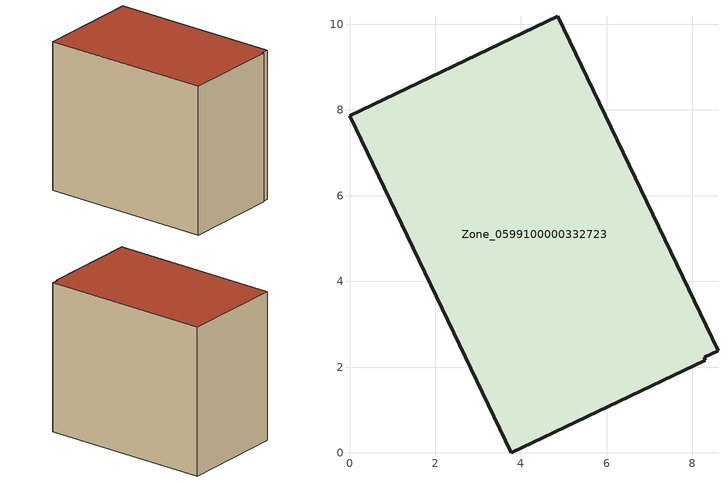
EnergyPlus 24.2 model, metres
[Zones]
Zone_0599100000332723
 floor ground (C_G): 8.6,2.39 8.28,2.23 8.3,2.16 3.77,0 0,7.86 4.86,10.19 z0.48
 wall outside (C_F): 8.6,2.39 4.86,10.19 0,7.86 3.77,0 8.3,2.16 8.28,2.23 8.6,2.39 z0.48:8.15
 roof outside (C_R): 8.28,2.23 8.6,2.39 4.86,10.19 0,7.86 3.77,0 8.3,2.16 z8.15
[BUILDING]
Pand.0599100000332723: North Axis=0; Terrain=City; Loads Convergence Tolerance Value=0.04; Temperature Convergence Tolerance Value=0.4; Solar Distribution=FullExterior; Maximum Number of Warmup Days=25; Minimum Number of Warmup Days=1
[Site:Location]
Rotterdam.The.Hague.AP_ZH_NLD Design_Conditions: Latitude=51.96; Longitude=4.45; Time Zone=1; Elevation=-4.5
[SITE:GROUNDTEMPERATURE:BUILDINGSURFACE]
18, 18, 18, 18, 18, 18, 18, 18, 18, 18, 18, 18
[MATERIAL] Thermal Absorptance=0.9; Solar Absorptance=0.7; Visible Absorptance=0.7
Name | Roughness | Thickness | Conductivity | Density | Specific Heat
G.TI.1975-1991 | MediumSmooth | 0.15 | 0.288461 | 540 | 1210
F.TI.1975-1991 | Rough | 0.3 | 0.230769 | 1920 | 840
R.TI.1975-1991 | MediumRough | 0.2 | 0.153846 | 1500 | 1000
[CONSTRUCTION]
C_G: G.TI.1975-1991
C_F: F.TI.1975-1991
C_R: R.TI.1975-1991
[ZONE]
Zone_0599100000332723: Type=1; Multiplier=1; Ceiling Height=Autocalculate; Volume=Autocalculate; Floor Area=autocalculate; Part of Total Floor Area=Yes
[ZONEINFILTRATION:DESIGNFLOWRATE]
Infil_Zone_0599100000332723: Zone or ZoneList or Space or SpaceList=Zone_0599100000332723; Schedule=AlwaysOn; Design Flow Rate Calculation Method=Flow/Area; Flow Rate per Floor Area=0.003; Constant Term Coefficient=1; Temperature Term Coefficient=0; Velocity Term Coefficient=0; Velocity Squared Term Coefficient=0
[HVACTEMPLATE:ZONE:IDEALLOADSAIRSYSTEM]
Zone_0599100000332723: Maximum Heating Supply Air Temperature=50; Minimum Cooling Supply Air Temperature=13; Maximum Heating Supply Air Humidity Ratio=0.0156; Minimum Cooling Supply Air Humidity Ratio=0.0077; Heating Limit=NoLimit; Cooling Limit=NoLimit; Dehumidification Control Type=ConstantSensibleHeatRatio; Cooling Sensible Heat Ratio=0.7; Dehumidification Setpoint=60; Humidification Control Type=None; Humidification Setpoint=30; Outdoor Air Method=None; Outdoor Air Flow Rate per Person=0.00944; Outdoor Air Flow Rate per Zone Floor Area=0; Outdoor Air Flow Rate per Zone=0; Demand Controlled Ventilation Type=None; Outdoor Air Economizer Type=NoEconomizer; Heat Recovery Type=None; Sensible Heat Recovery Effectiveness=0.7; Latent Heat Recovery Effectiveness=0.65
[ZONECONTROL:THERMOSTAT]
ThermostatControl_Zone_0599100000332723: Zone or ZoneList=Zone_0599100000332723; Control Type Schedule=DualSetpointControlType; Control 1=Thermostat_Zone_0599100000332723; Temperature Difference Between Cutout And Setpoint=0
[THERMOSTATSETPOINT:DUALSETPOINT]
Thermostat_Zone_0599100000332723: Heating Setpoint Temperature Schedule=HeatingSetpoint_Zone_0599100000332723; Cooling Setpoint Temperature Schedule=CoolingSetpoint_Zone_0599100000332723
[SCHEDULE:COMPACT]
HeatingSetpoint_Zone_0599100000332723: Through: 12/31, For: AllDays, Until: 24:00, 21
CoolingSetpoint_Zone_0599100000332723: Through: 12/31, For: AllDays, Until: 24:00, 24
DualSetpointControlType: Through: 12/31, For: AllDays, Until: 24:00, 4
AlwaysOn: Through: 12/31, For: AllDays, Until: 24:00, 1
